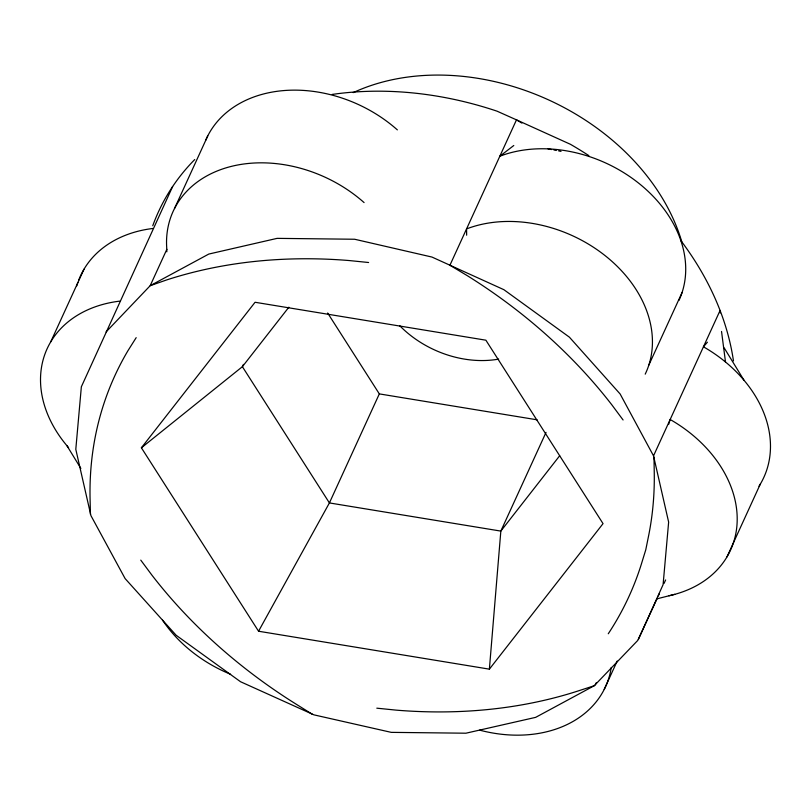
<?xml version="1.0" encoding="UTF-8"?>
<svg xmlns="http://www.w3.org/2000/svg" width="811" height="811" viewBox="0 0 811 811"><rect width="100%" height="100%" fill="white"/><g stroke="black" fill="none" stroke-linecap="round" stroke-linejoin="round"><path stroke-width="1.22" d="M166.813 251.805L166.833 249.352A123.718 94.218 24.6 0 1 232.595 166.083A123.718 94.218 24.6 0 1 364.078 202.578M489.378 669.156L603.039 523.632L485.88 340.194L255.059 302.27L141.398 447.794L258.557 631.232L489.378 669.156L500.833 531.093L546.026 432.385M668.72 424.265L670.16 419.5A123.718 94.218 24.6 0 1 737.199 519.537A123.718 94.218 24.6 0 1 668.953 595.761M172.621 186.55L81.353 386.776L75.798 449.324L90.913 515.583L125.117 578.588L176.149 635.256L240.553 681.737L313.928 714.856L391.267 732.363L465.919 733.205L535.655 717.36L594.25 685.731L637.72 640.467L657.245 598.285M638.379 639.494L663.094 584.65L668.639 522.102L653.524 455.843L620.141 393.994L569.393 337.163L503.884 289.689L431.959 257.057L354.64 239.245L277.119 238.363L208.782 254.066L150.187 285.695L106.069 331.932M50.728 341.877L84.009 269.191M174.487 208.559L207.768 135.873M166.833 249.352L150.187 285.695L166.59 279.957A462.564 352.258 24.6 0 1 349.247 260.554L368.61 262.511M243.442 364.392L242.388 366.684L141.398 447.794M327.654 313.005L379.325 393.893L329.408 502.932L258.557 631.232M648.82 365.122L682.102 292.436M653.524 455.843L720.087 310.461L720.209 312.934M595.223 684.991L596.267 682.72M604.205 689.431L617.212 661.036M658.289 595.994L659.343 593.703M664.057 583.403L665.628 579.966M726.991 556.863L760.272 484.167M136.177 337.66L127.945 350.707A462.564 352.258 24.6 0 0 90.092 499.495L90.447 514.356M288.858 307.197L242.388 366.684L329.408 502.932L500.833 531.093L559.691 455.731M707.415 342.201L703.441 346.804A123.718 94.218 24.6 0 1 759.005 486.235M513.789 145.504L499.85 156.219A123.718 94.218 24.6 0 1 639.311 183.681A123.718 94.218 24.6 0 1 679.01 300.354M594.25 685.731L578.821 690.729A462.564 352.258 24.6 0 1 396.173 710.132L376.811 708.175M656.555 598.923L674.762 594.341M379.325 393.893L537.095 419.814M548.074 148.879L551.602 149.559M553.954 150.005L556.316 150.461M558.667 150.917L561.019 151.363M521.868 123.1L516.485 119.866L497.072 111.188A308.373 234.845 24.6 0 0 332.216 94.421M312.478 714.369L296.694 704.516A462.564 352.258 24.6 0 1 151.9 575.121L140.769 560.127M623.081 419.976L611.95 404.983A462.564 352.258 24.6 0 0 467.156 275.588L449.923 265.248L516.485 119.866L570.447 144.307A308.373 234.845 24.6 0 1 588.837 155.611M724.182 347.899L744.011 380.268M66.989 445.776L80.867 468.434M721.537 331.446L725.5 362.01M653.99 457.069L654.244 471.911A472.499 359.831 24.6 0 1 648.851 534.571L645.769 549.797L641.227 564.547A472.499 359.831 24.6 0 1 608.26 633.766M466.649 235.21L466.568 228.905A123.718 94.218 24.6 0 1 606.638 256.864A123.718 94.218 24.6 0 1 645.211 374.155M353.221 92.616A215.868 164.39 24.6 0 1 681.858 242.043M205.71 140.262A123.718 94.218 24.6 0 1 397.36 129.882M152.762 225.732A308.373 234.845 24.6 0 1 194.731 159.554M680.865 240.614A308.373 234.845 24.6 0 1 733.468 360.895M611.271 667.453A123.718 94.218 24.6 0 1 479.646 730.143M230.608 674.286A123.718 94.218 24.6 0 1 162.494 620.091M68.56 447.621A123.718 94.218 24.6 0 1 119.663 301.145M498.653 359.111A92.515 70.456 24.6 0 1 399.61 325.606M76.761 285.898A123.718 94.218 24.6 0 1 77.866 282.421M78.708 280.119A123.718 94.218 24.6 0 1 152.944 228.459"/></g></svg>
